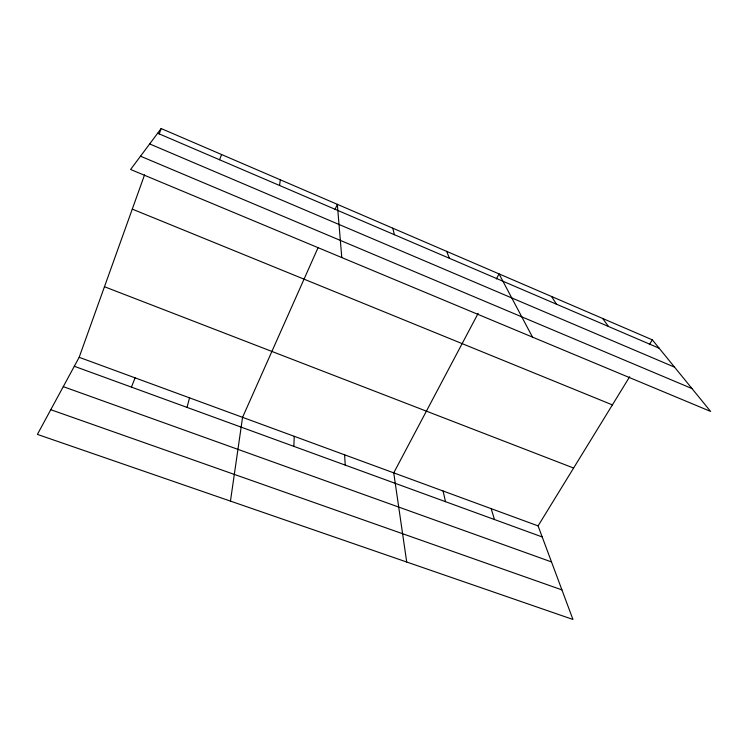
<?xml version="1.0" encoding="UTF-8"?>
<svg xmlns="http://www.w3.org/2000/svg" width="748" height="748" viewBox="0 0 748 748"><rect width="100%" height="100%" fill="white"/><g stroke="black" fill="none" stroke-linecap="round" stroke-linejoin="round"><path stroke-width="1.12" d="M293.861 446.369L294.245 436.318M279.556 185.485L280.304 179.801M230.459 501.104L242.567 417.337L318.078 247.607M187.028 407.389L189.534 397.852M79.166 357.31L538.083 525.891L572.94 619.456L37.4 434.401L79.166 357.31L144.56 174.864M159.231 133.939L161.166 128.544L652.331 339.844L710.6 411.419L130.601 169.469L161.166 128.544M131.433 387.118L135.089 377.852M219.529 159.745L221.614 154.546M334.973 209.608L337.329 204.326L341.78 257.564M478.159 313.337L393.738 472.867L406.706 562.01M496.363 278.957L499.038 273.899L532.501 337.124M538.083 525.891L629.676 376.74M649.358 344.697L652.331 339.844M50.78 409.708L561.926 589.882M63.271 386.651L551.51 561.926M74.304 366.277L542.207 536.952M104.468 286.736L573.604 468.042M132.284 209.122L612.388 404.892M140.512 156.201L692.003 388.577M149.665 143.943L674.584 367.175M157.669 133.228L659.138 348.203M602.636 318.461L608.526 326.502M551.557 296.489L556.465 304.193M446.631 251.347L449.454 258.312M491.174 508.659L494.475 519.542M392.747 228.168L394.448 234.732M443.078 490.987L445.509 501.684M344.622 454.821L345.211 465.097"/></g></svg>
